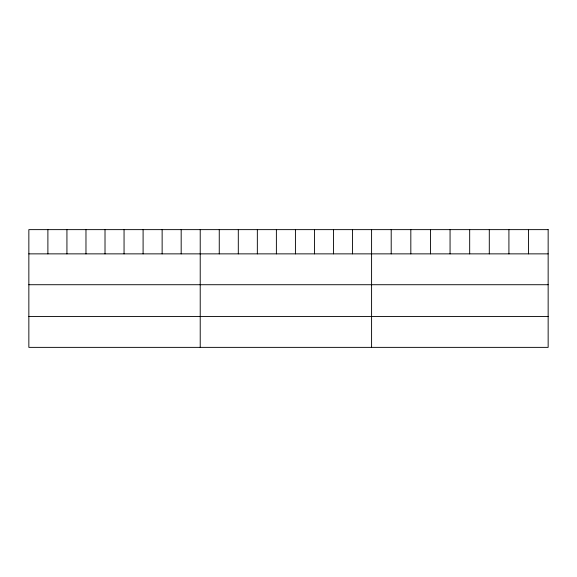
<?xml version="1.0" encoding="UTF-8"?>
<svg xmlns="http://www.w3.org/2000/svg" width="577" height="577" viewBox="0 0 577 577"><rect width="100%" height="100%" fill="white"/><g stroke="black" fill="none" stroke-linecap="round" stroke-linejoin="round"><path stroke-width="0.87" d="M28.85 253.866L548.15 253.866M28.85 284.721L548.15 284.721M28.85 316.513L548.15 316.513M528.532 229.632L528.532 253.866M508.914 229.632L508.914 253.866M489.296 229.632L489.296 253.866M469.678 229.632L469.678 253.866M450.06 229.632L450.06 253.866M430.442 229.632L430.442 253.866M410.824 229.632L410.824 253.866M391.206 229.632L391.206 253.866M371.588 229.632L371.588 347.368M352.547 229.632L352.547 253.866M333.506 229.632L333.506 253.866M314.465 229.632L314.465 253.866M295.424 229.632L295.424 253.866M276.383 229.632L276.383 253.866M257.342 229.632L257.342 253.866M238.301 229.632L238.301 253.866M219.26 229.632L219.26 253.866M200.219 229.632L200.219 347.368M181.178 229.632L181.178 253.866M162.137 229.632L162.137 253.866M143.096 229.632L143.096 253.866M124.055 229.632L124.055 253.866M105.014 229.632L105.014 253.866M85.973 229.632L85.973 253.866M66.932 229.632L66.932 253.866M47.891 229.632L47.891 253.866M548.15 229.632L28.85 229.632L28.85 347.368L548.15 347.368L548.15 229.632"/></g></svg>
